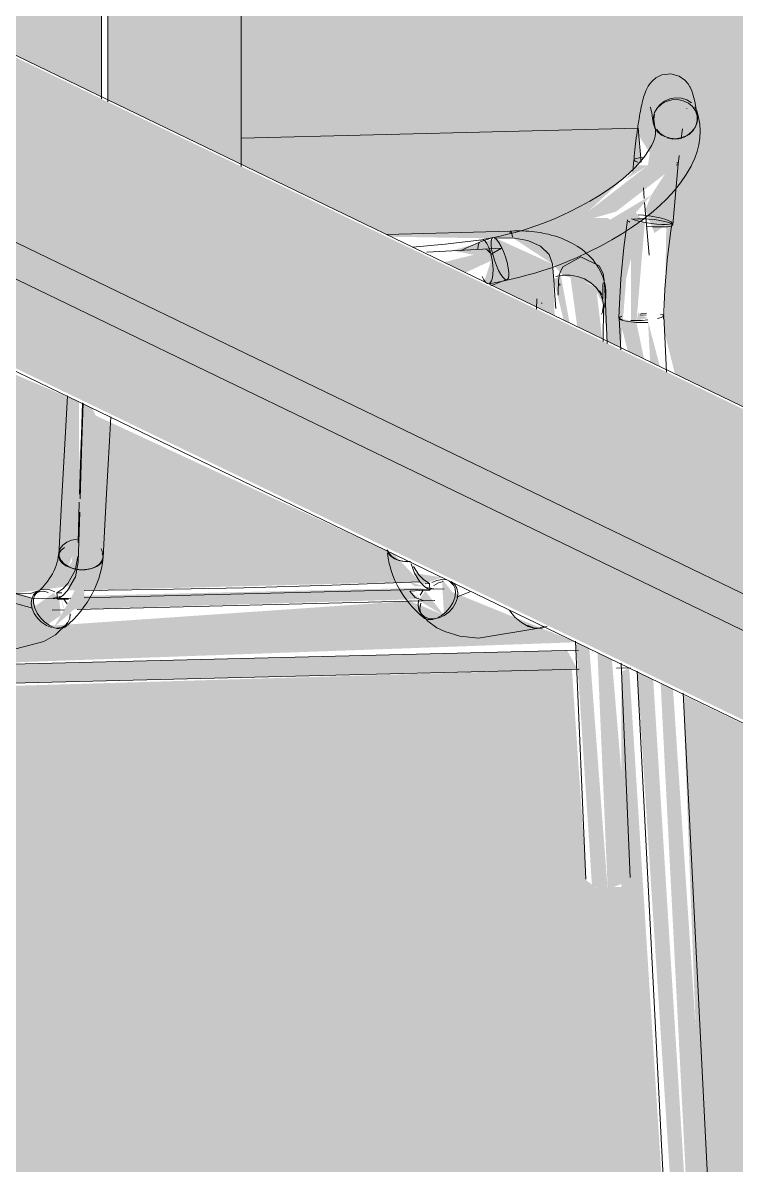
# Model space of a CAD drawing. Header units: inches. Extents: x 27328 to 52026, y -4075 to 4147.
# Drawn here: x 42747.71 to 42763.72, y -2244.13 to -2218.48 of the extents above; entities that cross this region are included whole.
import ezdxf

# ---------------------------------------------------------------- set-up
doc = ezdxf.new("R2010")
doc.units = ezdxf.units.IN
doc.header["$MEASUREMENT"] = 0
for name, color, linetype, lineweight in [('C-BLDG-PADS', 91, 'Continuous', 9), ('I-FURN', 30, 'Continuous', 9), ('S-BEAM', 12, 'Continuous', 9)]:
    doc.layers.add(name, color=color, linetype=linetype, lineweight=lineweight)

# ---------------------------------------------------------------- blocks, each defined once
blk = doc.blocks.new('Falcon 7700 Series Pedestal Base - 36_ Square Top x 30_ - Wheelchair Height-V117-Axon - Looking South West')
at = {"layer": 'I-FURN'}
blk.add_hatch(color=256, dxfattribs=at).paths.add_polyline_path([(-34157.522, -2221.655), (-34157.522, -2212.742), (-34160.518, -2212.816), (-34160.518, -2220.206)], flags=0)
h = blk.add_hatch(color=256, dxfattribs=at)
h.paths.add_polyline_path([(-34169.567, -2233.051), (-34167.589, -2233.002), (-34167.588, -2223.883), (-34170.493, -2222.478), (-34170.107, -2226.892)], flags=0)
h.paths.add_polyline_path([(-34166.343, -2232.971), (-34150.005, -2232.386), (-34152.778, -2231.261), (-34152.67, -2231.39), (-34153.015, -2231.758), (-34153.738, -2231.459), (-34161.676, -2232.006), (-34161.894, -2232.006), (-34162.137, -2231.57), (-34162.215, -2231.393), (-34163.278, -2230.99), (-34164.527, -2230.005), (-34164.908, -2229.699), (-34165.332, -2229.841), (-34165.439, -2230.247), (-34166.217, -2230.35), (-34166.287, -2231.82)], flags=0)
h.paths.add_polyline_path([(-34164.376, -2232.365), (-34163.983, -2231.194), (-34163.5, -2231.173), (-34164.211, -2232.358), (-34164.375, -2232.365)], flags=0)
h.paths.add_polyline_path([(-34164.519, -2231.838), (-34165.189, -2231.498), (-34165.067, -2231.257), (-34164.463, -2231.66)], flags=0)
h.paths.add_polyline_path([(-34161.488, -2231.642), (-34161.57, -2231.393), (-34161.525, -2231.575), (-34161.49, -2231.638)], flags=0)
h.paths.add_polyline_path([(-34164.375, -2231.487), (-34165.106, -2231.037), (-34165.01, -2230.796), (-34164.259, -2231.33)], flags=0)
h.paths.add_polyline_path([(-34153.523, -2231.414), (-34153.619, -2231.213), (-34153.544, -2231.406)], flags=0)
h.paths.add_polyline_path([(-34166.166, -2229.302), (-34166.078, -2229.057), (-34166.162, -2229.208)], flags=0)
h.paths.add_polyline_path([(-34149.002, -2225.775), (-34148.88, -2224.212), (-34148.573, -2222.935), (-34148.452, -2223.003), (-34148.664, -2222.737), (-34149.105, -2223.003), (-34149.295, -2222.858), (-34149.604, -2222.858), (-34149.738, -2222.716), (-34148.545, -2221.608), (-34148.612, -2220.845), (-34157.522, -2221.065), (-34157.522, -2221.655), (-34154.163, -2223.28), (-34151.397, -2223.325), (-34150.532, -2223.894), (-34150.305, -2224.142), (-34149.626, -2224.355), (-34149.41, -2224.782), (-34149.294, -2225.634), (-34149.016, -2225.769)], flags=0)
h.paths.add_polyline_path([(-34148.643, -2225.161), (-34148.398, -2225.107), (-34148.613, -2224.987), (-34148.643, -2225.161)], flags=0)
h.paths.add_polyline_path([(-34166.685, -2225.032), (-34166.382, -2224.664), (-34166.215, -2224.547), (-34166.78, -2224.274), (-34166.693, -2224.972)], flags=0)
h = blk.add_hatch(color=256, dxfattribs=at)
h.paths.add_polyline_path([(-34169.567, -2233.475), (-34167.595, -2233.426), (-34167.794, -2233.007), (-34169.567, -2233.051)], flags=0)
h.paths.add_polyline_path([(-34166.363, -2233.396), (-34149.979, -2232.986), (-34150.202, -2232.573), (-34166.343, -2232.971)], flags=0)
for p, q in [((-34160.658, -2220.185), (-34160.658, -2212.819)), ((-34160.518, -2220.252), (-34160.518, -2212.816)), ((-34157.522, -2212.742), (-34157.522, -2221.701)), ((-34148.612, -2220.845), (-34157.522, -2221.065)), ((-34148.545, -2221.608), (-34148.612, -2220.845)), ((-34148.474, -2222.42), (-34148.495, -2222.185)), ((-34148.363, -2223.693), (-34148.466, -2222.514)), ((-34166.48, -2232.975), (-34149.951, -2232.567)), ((-34149.933, -2232.99), (-34166.498, -2233.399)), ((-34148.784, -2232.962), (-34149.099, -2232.97))]:
    blk.add_line(p, q, dxfattribs=at)
blk = doc.blocks.new('HermanMiller_Collection_Air-Chair_SideChair_Arms - Arms-V120-Axon - Looking South West')
at = {"layer": 'I-FURN'}
for points in [[(-34148.238, -2220.832), (-34147.315, -2220.793), (-34147.484, -2220.278), (-34148.245, -2220.493)], [(-34148.9, -2221.996), (-34148.392, -2221.678), (-34148.609, -2221.678)], [(-34148.65, -2225.203), (-34148.463, -2222.958), (-34148.773, -2223.003), (-34148.773, -2225.192)], [(-34152.971, -2223.548), (-34152.045, -2223.301), (-34152.96, -2223.546)], [(-34152.493, -2224.087), (-34151.886, -2223.807), (-34151.936, -2223.596), (-34152.978, -2223.852), (-34152.626, -2224.023)], [(-34151.914, -2223.674), (-34152.045, -2223.554), (-34151.936, -2223.596)], [(-34150.15, -2225.22), (-34150.347, -2224.15), (-34150.507, -2224.247), (-34150.283, -2225.156)], [(-34149.419, -2225.574), (-34149.554, -2224.42), (-34150.138, -2224.141), (-34149.979, -2225.303), (-34149.465, -2225.551)], [(-34161.417, -2231.222), (-34161.257, -2231.22), (-34161.027, -2231.218), (-34153.509, -2231.027), (-34154.096, -2230.408), (-34160.786, -2227.295), (-34160.871, -2227.131), (-34161.066, -2227.037), (-34161.361, -2231.123)], [(-34161.401, -2230.688), (-34161.179, -2230.093), (-34161.427, -2230.306)], [(-34161.733, -2232.058), (-34161.05, -2231.448), (-34161.027, -2230.761), (-34161.361, -2231.428)], [(-34161.894, -2232.006), (-34161.57, -2231.782), (-34161.606, -2231.428), (-34161.733, -2231.278), (-34162.215, -2231.625)], [(-34149.296, -2237.937), (-34149.707, -2232.53), (-34150.005, -2232.386), (-34149.648, -2237.857), (-34149.425, -2237.927)], [(-34149.295, -2237.937), (-34148.808, -2237.743), (-34148.789, -2237.674), (-34149.202, -2232.775), (-34149.525, -2232.618), (-34149.41, -2235.289)]]:
    blk.add_hatch(color=256, dxfattribs=at).paths.add_polyline_path(points, flags=0)
h = blk.add_hatch(color=256, dxfattribs=at)
h.paths.add_polyline_path([(-34149.937, -2223.343), (-34148.783, -2222.871), (-34148.318, -2222.346), (-34149.742, -2223.196)], flags=0)
h.paths.add_polyline_path([(-34150.111, -2223.003), (-34149.107, -2222.716), (-34147.867, -2221.759), (-34147.624, -2221.081), (-34149.209, -2222.309)], flags=0)
h = blk.add_hatch(color=256, dxfattribs=at)
h.paths.add_polyline_path([(-34162.63, -2231.287), (-34161.361, -2231.123), (-34161.172, -2230.356), (-34161.401, -2230.688), (-34161.267, -2230.108), (-34161.159, -2229.91), (-34161.161, -2226.991), (-34165.594, -2225.081), (-34165.189, -2226.915), (-34164.504, -2230.04), (-34163.846, -2230.651), (-34162.644, -2231.28)], flags=0)
h.paths.add_polyline_path([(-34153.452, -2231.084), (-34153.015, -2230.93), (-34153.633, -2230.834), (-34153.489, -2231.047)], flags=0)
h.paths.add_polyline_path([(-34150.485, -2225.058), (-34150.532, -2223.894), (-34151.801, -2223.315), (-34152.791, -2223.59), (-34151.896, -2223.76), (-34152.023, -2224.143), (-34152.069, -2224.292), (-34150.487, -2225.057)], flags=0)
h = blk.add_hatch(color=256, dxfattribs=at)
h.paths.add_polyline_path([(-34147.384, -2247.481), (-34148.273, -2233.224), (-34148.631, -2233.051), (-34147.701, -2247.423), (-34147.496, -2247.475)], flags=0)
h.paths.add_polyline_path([(-34148.478, -2226.029), (-34148.651, -2225.203), (-34149.036, -2225.107), (-34148.843, -2225.852), (-34148.483, -2226.027)], flags=0)
h = blk.add_hatch(color=256, dxfattribs=at)
h.paths.add_polyline_path([(-34147.384, -2247.481), (-34146.916, -2247.248), (-34146.909, -2247.184), (-34147.829, -2233.439), (-34148.107, -2233.304), (-34148.006, -2235.289)], flags=0)
h.paths.add_polyline_path([(-34148.121, -2226.202), (-34148.39, -2225.186), (-34148.342, -2226.095), (-34148.196, -2226.165)], flags=0)
h = blk.add_hatch(color=256, dxfattribs=at)
h.paths.add_polyline_path([(-34161.27, -2231.644), (-34153.51, -2231.419), (-34153.738, -2231.235), (-34153.36, -2231.163), (-34161.047, -2231.34), (-34161.188, -2231.571)], flags=0)
h.paths.add_polyline_path([(-34153.404, -2231.132), (-34153.738, -2231.036), (-34153.633, -2231.129)], flags=0)
h = blk.add_hatch(color=256, dxfattribs=at)
h.paths.add_polyline_path([(-34152.969, -2231.786), (-34152.67, -2231.39), (-34153.015, -2230.974)], flags=0)
h.paths.add_polyline_path([(-34152.969, -2231.786), (-34153.388, -2231.235), (-34153.54, -2231.445)], flags=0)
for p, q in [((-34148.263, -2220.644), (-34148.247, -2220.524)), ((-34147.517, -2220.391), (-34147.521, -2220.401)), ((-34148.246, -2220.76), (-34148.263, -2220.644)), ((-34147.962, -2221.061), (-34147.836, -2221.086)), ((-34148.706, -2221.55), (-34148.729, -2221.809)), ((-34148.704, -2221.559), (-34148.705, -2221.55)), ((-34147.835, -2223.014), (-34147.71, -2221.641)), ((-34147.74, -2221.609), (-34147.711, -2221.633)), ((-34147.711, -2221.633), (-34147.71, -2221.641)), ((-34148.801, -2222.955), (-34148.829, -2222.931)), ((-34151.472, -2223.153), (-34154.264, -2223.231)), ((-34148.29, -2223.054), (-34148.42, -2223.042)), ((-34151.681, -2223.537), (-34153.354, -2223.628)), ((-34151.914, -2223.674), (-34151.681, -2223.537)), ((-34150.889, -2224.677), (-34150.891, -2224.908)), ((-34150.459, -2224.894), (-34150.48, -2224.597)), ((-34149.429, -2224.576), (-34149.483, -2224.497)), ((-34149.406, -2224.674), (-34149.407, -2224.661)), ((-34149.409, -2224.957), (-34149.39, -2224.82)), ((-34149.399, -2225.63), (-34149.39, -2224.824)), ((-34149.306, -2225.674), (-34149.345, -2224.772)), ((-34149.037, -2225.106), (-34149, -2225.822)), ((-34148.563, -2225.037), (-34148.433, -2225.042)), ((-34148.552, -2225.004), (-34148.422, -2224.999)), ((-34148.394, -2225.148), (-34148.523, -2225.157)), ((-34148.392, -2225.206), (-34148.52, -2225.207)), ((-34147.973, -2226.319), (-34148.038, -2225.055)), ((-34161.182, -2230.143), (-34161.156, -2229.239)), ((-34161.147, -2229.464), (-34161.179, -2230.591)), ((-34161.614, -2230.374), (-34161.619, -2230.415)), ((-34160.642, -2230.393), (-34160.619, -2230.468)), ((-34160.626, -2230.534), (-34160.618, -2230.459)), ((-34153.653, -2230.684), (-34153.538, -2230.871)), ((-34153.298, -2231.07), (-34153.393, -2231.075)), ((-34153.298, -2231.07), (-34153.286, -2231.216)), ((-34152.789, -2231.065), (-34152.845, -2231.016)), ((-34161.989, -2231.413), (-34161.345, -2231.397)), ((-34161.746, -2231.399), (-34161.57, -2231.358)), ((-34161.546, -2231.276), (-34161.661, -2231.277)), ((-34161.648, -2231.422), (-34161.661, -2231.277)), ((-34161.048, -2231.39), (-34152.969, -2231.189)), ((-34153.44, -2231.218), (-34153.506, -2231.328)), ((-34153.36, -2231.154), (-34153.195, -2231.187)), ((-34152.387, -2231.254), (-34152.692, -2231.37)), ((-34162.209, -2231.623), (-34162.611, -2231.507)), ((-34161.648, -2231.422), (-34161.402, -2231.421)), ((-34161.428, -2231.523), (-34161.501, -2231.417)), ((-34161.207, -2231.651), (-34153.179, -2231.452)), ((-34161.767, -2231.665), (-34161.497, -2231.658)), ((-34161.421, -2231.958), (-34161.692, -2232.219)), ((-34150.019, -2232.365), (-34149.788, -2237.708)), ((-34148.789, -2237.665), (-34148.996, -2232.859)), ((-34148.632, -2233.036), (-34147.91, -2247.195)), ((-34146.909, -2247.19), (-34147.605, -2233.532))]:
    blk.add_line(p, q, dxfattribs=at)
for points in [[(-34147.882, -2219.624, 0), (-34148.077, -2219.646, 0), (-34148.216, -2219.714, 0), (-34148.301, -2219.786, 0), (-34148.353, -2219.848, 0), (-34148.388, -2219.901, 0), (-34148.413, -2219.947, 0), (-34148.433, -2219.989, 0), (-34148.449, -2220.029, 0), (-34148.464, -2220.068, 0), (-34148.477, -2220.107, 0), (-34148.489, -2220.147, 0), (-34148.5, -2220.187, 0), (-34148.511, -2220.229, 0), (-34148.522, -2220.273, 0), (-34148.532, -2220.318, 0), (-34148.542, -2220.365, 0), (-34148.552, -2220.413, 0), (-34148.562, -2220.464, 0), (-34148.572, -2220.516, 0), (-34148.582, -2220.569, 0), (-34148.591, -2220.625, 0), (-34148.6, -2220.682, 0), (-34148.609, -2220.741, 0), (-34148.618, -2220.802, 0), (-34148.627, -2220.864, 0), (-34148.636, -2220.927, 0), (-34148.644, -2220.992, 0), (-34148.653, -2221.058, 0), (-34148.661, -2221.125, 0), (-34148.669, -2221.193, 0), (-34148.677, -2221.262, 0), (-34148.684, -2221.332, 0), (-34148.691, -2221.403, 0), (-34148.698, -2221.475, 0), (-34148.705, -2221.547, 0), (-34148.705, -2221.55, 0)], [(-34147.882, -2219.624, 0), (-34147.694, -2219.675, 0), (-34147.566, -2219.763, 0), (-34147.492, -2219.846, 0), (-34147.45, -2219.915, 0), (-34147.447, -2219.921, 0)], [(-34147.447, -2219.921, 0), (-34147.41, -2220.002, 0), (-34147.382, -2220.08, 0), (-34147.359, -2220.159, 0), (-34147.34, -2220.241, 0), (-34147.322, -2220.326, 0), (-34147.307, -2220.417, 0), (-34147.293, -2220.512, 0), (-34147.284, -2220.583, 0)], [(-34148.34, -2220.371, 0), (-34148.336, -2220.381, 0), (-34148.329, -2220.405, 0), (-34148.319, -2220.444, 0), (-34148.308, -2220.494, 0), (-34148.297, -2220.555, 0), (-34148.287, -2220.625, 0), (-34148.276, -2220.703, 0)], [(-34147.724, -2220.201, 0), (-34147.854, -2220.206, 0), (-34147.98, -2220.241, 0), (-34148.091, -2220.304, 0), (-34148.182, -2220.39, 0), (-34148.245, -2220.493, 0), (-34148.276, -2220.606, 0)], [(-34148.199, -2220.411, 0), (-34148.12, -2220.311, 0), (-34148.018, -2220.233, 0), (-34147.899, -2220.181, 0), (-34147.77, -2220.158, 0)], [(-34147.77, -2220.158, 0), (-34147.642, -2220.167, 0), (-34147.521, -2220.207, 0), (-34147.418, -2220.275, 0)], [(-34147.284, -2220.68, 0), (-34147.286, -2220.564, 0), (-34147.322, -2220.454, 0), (-34147.39, -2220.356, 0), (-34147.484, -2220.278, 0), (-34147.598, -2220.225, 0), (-34147.724, -2220.201, 0)], [(-34147.338, -2220.366, 0), (-34147.288, -2220.474, 0), (-34147.27, -2220.592, 0)], [(-34148.276, -2220.606, 0), (-34148.274, -2220.722, 0), (-34148.238, -2220.832, 0), (-34148.17, -2220.93, 0), (-34148.076, -2221.008, 0)], [(-34147.27, -2220.592, 0), (-34147.286, -2220.712, 0), (-34147.335, -2220.825, 0), (-34147.413, -2220.925, 0), (-34147.515, -2221.003, 0), (-34147.635, -2221.055, 0), (-34147.763, -2221.078, 0)], [(-34147.222, -2220.908, 0), (-34147.231, -2220.752, 0), (-34147.256, -2220.599, 0), (-34147.287, -2220.476, 0)], [(-34148.222, -2220.916, 0), (-34148.225, -2220.862, 0), (-34148.234, -2220.806, 0), (-34148.246, -2220.76, 0)], [(-34147.763, -2221.078, 0), (-34147.892, -2221.069, 0), (-34148.012, -2221.029, 0), (-34148.115, -2220.961, 0), (-34148.195, -2220.87, 0)], [(-34147.836, -2221.086, 0), (-34147.706, -2221.08, 0), (-34147.58, -2221.045, 0), (-34147.469, -2220.982, 0), (-34147.378, -2220.896, 0), (-34147.315, -2220.793, 0), (-34147.284, -2220.68, 0)], [(-34147.615, -2220.855, 0), (-34147.623, -2220.908, 0), (-34147.631, -2220.963, 0), (-34147.639, -2221.02, 0), (-34147.647, -2221.078, 0)], [(-34148.222, -2220.916, 0), (-34148.225, -2220.97, 0), (-34148.233, -2221.025, 0), (-34148.247, -2221.083, 0), (-34148.268, -2221.144, 0), (-34148.297, -2221.208, 0), (-34148.306, -2221.225, 0)], [(-34147.222, -2220.908, 0), (-34147.229, -2221.063, 0), (-34147.251, -2221.217, 0), (-34147.289, -2221.369, 0), (-34147.34, -2221.516, 0), (-34147.405, -2221.659, 0), (-34147.424, -2221.696, 0)], [(-34148.306, -2221.225, 0), (-34148.377, -2221.346, 0), (-34148.463, -2221.47, 0), (-34148.564, -2221.595, 0), (-34148.68, -2221.722, 0), (-34148.812, -2221.85, 0), (-34148.959, -2221.978, 0), (-34149.122, -2222.106, 0), (-34149.3, -2222.233, 0), (-34149.493, -2222.359, 0), (-34149.7, -2222.482, 0), (-34149.921, -2222.604, 0), (-34150.156, -2222.723, 0), (-34150.404, -2222.838, 0), (-34150.492, -2222.878, 0)], [(-34148.705, -2221.55, 0), (-34148.698, -2221.537, 0), (-34148.659, -2221.52, 0), (-34148.589, -2221.508, 0), (-34148.493, -2221.501, 0)], [(-34148.616, -2221.607, 0), (-34148.676, -2221.583, 0), (-34148.704, -2221.559, 0)], [(-34147.71, -2221.641, 0), (-34147.717, -2221.654, 0), (-34147.756, -2221.671, 0)], [(-34147.692, -2221.457, 0), (-34147.698, -2221.524, 0), (-34147.705, -2221.591, 0), (-34147.71, -2221.641, 0)], [(-34147.424, -2221.696, 0), (-34147.535, -2221.885, 0), (-34147.662, -2222.069, 0), (-34147.805, -2222.247, 0), (-34147.963, -2222.419, 0), (-34148.136, -2222.587, 0), (-34148.322, -2222.749, 0), (-34148.523, -2222.907, 0), (-34148.737, -2223.059, 0), (-34148.963, -2223.207, 0), (-34149.203, -2223.35, 0), (-34149.455, -2223.489, 0), (-34149.719, -2223.622, 0), (-34149.995, -2223.751, 0), (-34150.092, -2223.794, 0)], [(-34150.492, -2222.878, 0), (-34150.624, -2222.933, 0), (-34150.762, -2222.986, 0), (-34150.907, -2223.038, 0), (-34151.057, -2223.088, 0), (-34151.213, -2223.136, 0), (-34151.375, -2223.181, 0), (-34151.541, -2223.224, 0), (-34151.712, -2223.264, 0), (-34151.888, -2223.302, 0), (-34152.068, -2223.338, 0), (-34152.118, -2223.347, 0)], [(-34148.849, -2222.898, 0), (-34148.933, -2223.521, 0), (-34148.999, -2224.225, 0), (-34149.037, -2224.931, 0), (-34149.042, -2225.111, 0)], [(-34148.762, -2222.878, 0), (-34148.679, -2222.907, 0), (-34148.573, -2222.935, 0), (-34148.452, -2222.961, 0), (-34148.323, -2222.982, 0)], [(-34148.715, -2222.882, 0), (-34148.619, -2222.876, 0), (-34148.503, -2222.876, 0), (-34148.376, -2222.883, 0)], [(-34148.366, -2222.812, 0), (-34148.493, -2222.796, 0), (-34148.61, -2222.788, 0)], [(-34148.376, -2222.883, 0), (-34148.247, -2222.895, 0), (-34148.123, -2222.913, 0), (-34148.013, -2222.934, 0), (-34147.925, -2222.958, 0), (-34147.865, -2222.982, 0), (-34147.837, -2223.005, 0)], [(-34147.851, -2222.968, 0), (-34147.873, -2222.944, 0), (-34147.928, -2222.916, 0), (-34148.011, -2222.887, 0), (-34148.116, -2222.859, 0), (-34148.238, -2222.833, 0), (-34148.366, -2222.812, 0)], [(-34151.472, -2223.153, 0), (-34151.476, -2223.156, 0), (-34151.488, -2223.188, 0), (-34151.489, -2223.194, 0)], [(-34149.337, -2224.569, 0), (-34149.34, -2224.489, 0), (-34149.348, -2224.409, 0), (-34149.362, -2224.331, 0), (-34149.381, -2224.255, 0), (-34149.405, -2224.181, 0), (-34149.433, -2224.11, 0), (-34149.465, -2224.042, 0), (-34149.501, -2223.977, 0), (-34149.54, -2223.915, 0), (-34149.581, -2223.856, 0), (-34149.625, -2223.801, 0), (-34149.671, -2223.749, 0), (-34149.719, -2223.7, 0), (-34149.768, -2223.654, 0), (-34149.819, -2223.611, 0), (-34149.871, -2223.57, 0), (-34149.924, -2223.531, 0), (-34149.978, -2223.495, 0), (-34150.033, -2223.461, 0), (-34150.088, -2223.43, 0), (-34150.145, -2223.4, 0), (-34150.203, -2223.372, 0), (-34150.261, -2223.346, 0), (-34150.32, -2223.322, 0), (-34150.379, -2223.299, 0), (-34150.44, -2223.278, 0), (-34150.5, -2223.259, 0), (-34150.562, -2223.242, 0), (-34150.623, -2223.225, 0), (-34150.686, -2223.211, 0), (-34150.748, -2223.198, 0), (-34150.811, -2223.187, 0), (-34150.875, -2223.177, 0), (-34150.939, -2223.168, 0), (-34151.002, -2223.161, 0), (-34151.067, -2223.155, 0), (-34151.131, -2223.151, 0), (-34151.195, -2223.149, 0), (-34151.26, -2223.147, 0), (-34151.324, -2223.148, 0), (-34151.389, -2223.149, 0), (-34151.453, -2223.152, 0), (-34151.472, -2223.153, 0)], [(-34151.43, -2223.281, 0), (-34151.447, -2223.204, 0), (-34151.462, -2223.161, 0), (-34151.472, -2223.153, 0)], [(-34148.323, -2222.982, 0), (-34148.196, -2222.997, 0), (-34148.079, -2223.006, 0), (-34147.98, -2223.007, 0), (-34147.906, -2223.001, 0), (-34147.862, -2222.988, 0), (-34147.851, -2222.968, 0)], [(-34147.837, -2223.005, 0), (-34147.843, -2223.026, 0), (-34147.882, -2223.043, 0), (-34147.952, -2223.055, 0), (-34148.047, -2223.061, 0), (-34148.163, -2223.061, 0), (-34148.29, -2223.054, 0)], [(-34148.042, -2225.134, 0), (-34148.013, -2224.468, 0), (-34147.958, -2223.804, 0), (-34147.876, -2223.142, 0), (-34147.851, -2222.974, 0)], [(-34152.115, -2223.347, 0), (-34152.943, -2223.443, 0), (-34153.674, -2223.516, 0)], [(-34152.597, -2223.599, 0), (-34152.463, -2223.532, 0), (-34152.326, -2223.469, 0), (-34152.186, -2223.409, 0), (-34152.043, -2223.354, 0), (-34151.898, -2223.303, 0), (-34151.872, -2223.294, 0)], [(-34152.18, -2223.411, 0), (-34152.2, -2223.476, 0), (-34152.212, -2223.56, 0)], [(-34152.045, -2223.381, 0), (-34152.083, -2223.352, 0), (-34152.12, -2223.347, 0), (-34152.152, -2223.367, 0)], [(-34151.868, -2224.025, 0), (-34151.873, -2223.918, 0), (-34151.886, -2223.807, 0), (-34151.908, -2223.698, 0), (-34151.936, -2223.596, 0), (-34151.969, -2223.507, 0), (-34152.006, -2223.434, 0), (-34152.045, -2223.381, 0)], [(-34151.737, -2223.408, 0), (-34151.788, -2223.34, 0), (-34151.833, -2223.301, 0), (-34151.87, -2223.294, 0), (-34151.897, -2223.319, 0), (-34151.912, -2223.375, 0), (-34151.912, -2223.458, 0)], [(-34150.532, -2223.894, 0), (-34150.61, -2223.679, 0), (-34150.802, -2223.495, 0), (-34151.087, -2223.364, 0), (-34151.433, -2223.302, 0), (-34151.801, -2223.315, 0)], [(-34151.517, -2224.08, 0), (-34151.53, -2223.976, 0), (-34151.555, -2223.858, 0), (-34151.591, -2223.734, 0), (-34151.636, -2223.612, 0), (-34151.685, -2223.501, 0), (-34151.737, -2223.408, 0)], [(-34151.912, -2223.458, 0), (-34151.9, -2223.562, 0), (-34151.875, -2223.68, 0), (-34151.839, -2223.804, 0), (-34151.794, -2223.926, 0), (-34151.744, -2224.037, 0), (-34151.692, -2224.13, 0)], [(-34150.092, -2223.794, 0), (-34150.25, -2223.86, 0), (-34150.413, -2223.923, 0), (-34150.581, -2223.984, 0), (-34150.754, -2224.041, 0), (-34150.932, -2224.095, 0), (-34151.114, -2224.146, 0), (-34151.301, -2224.195, 0), (-34151.492, -2224.24, 0), (-34151.686, -2224.282, 0), (-34151.884, -2224.321, 0), (-34151.964, -2224.335, 0)], [(-34150.48, -2224.597, 0), (-34150.507, -2224.247, 0), (-34150.534, -2223.894, 0)], [(-34149.9, -2223.734, 0), (-34150.302, -2223.952, 0), (-34150.366, -2224.08, 0), (-34150.382, -2224.139, 0), (-34150.388, -2224.174, 0), (-34150.392, -2224.201, 0), (-34150.394, -2224.225, 0), (-34150.396, -2224.247, 0), (-34150.398, -2224.269, 0), (-34150.399, -2224.291, 0), (-34150.4, -2224.315, 0), (-34150.401, -2224.339, 0), (-34150.402, -2224.366, 0), (-34150.403, -2224.393, 0), (-34150.404, -2224.422, 0), (-34150.404, -2224.452, 0), (-34150.405, -2224.484, 0), (-34150.405, -2224.518, 0), (-34150.406, -2224.553, 0), (-34150.406, -2224.589, 0)], [(-34149.9, -2223.734, 0), (-34149.488, -2223.934, 0), (-34149.419, -2224.058, 0), (-34149.4, -2224.116, 0), (-34149.392, -2224.151, 0), (-34149.387, -2224.178, 0), (-34149.384, -2224.201, 0), (-34149.381, -2224.223, 0), (-34149.378, -2224.245, 0), (-34149.376, -2224.268, 0), (-34149.374, -2224.291, 0), (-34149.371, -2224.316, 0), (-34149.369, -2224.342, 0), (-34149.367, -2224.369, 0), (-34149.365, -2224.398, 0), (-34149.363, -2224.428, 0), (-34149.361, -2224.46, 0), (-34149.359, -2224.494, 0), (-34149.357, -2224.528, 0), (-34149.355, -2224.565, 0), (-34149.353, -2224.602, 0), (-34149.351, -2224.642, 0), (-34149.349, -2224.682, 0), (-34149.347, -2224.724, 0), (-34149.345, -2224.766, 0), (-34149.345, -2224.772, 0)], [(-34152.113, -2224.176, 0), (-34152.076, -2224.249, 0), (-34152.038, -2224.301, 0)], [(-34152.038, -2224.301, 0), (-34151.999, -2224.33, 0), (-34151.963, -2224.335, 0), (-34151.93, -2224.315, 0), (-34151.903, -2224.272, 0), (-34151.883, -2224.206, 0), (-34151.871, -2224.123, 0), (-34151.868, -2224.025, 0)], [(-34151.692, -2224.13, 0), (-34151.642, -2224.198, 0), (-34151.597, -2224.237, 0), (-34151.559, -2224.244, 0), (-34151.532, -2224.219, 0), (-34151.518, -2224.163, 0), (-34151.517, -2224.08, 0)], [(-34150.138, -2224.141, 0), (-34150.305, -2224.142, 0), (-34150.463, -2224.172, 0)], [(-34149.39, -2224.82, 0), (-34149.409, -2224.68, 0), (-34149.464, -2224.544, 0), (-34149.554, -2224.42, 0), (-34149.673, -2224.313, 0), (-34149.815, -2224.228, 0), (-34149.973, -2224.17, 0), (-34150.138, -2224.141, 0)], [(-34151.922, -2224.383, 0), (-34151.81, -2224.336, 0), (-34151.696, -2224.292, 0), (-34151.579, -2224.25, 0), (-34151.558, -2224.243, 0)], [(-34150.374, -2224.341, 0), (-34150.373, -2224.343, 0), (-34150.373, -2224.351, 0), (-34150.371, -2224.361, 0), (-34150.37, -2224.375, 0)], [(-34149.399, -2224.318, 0), (-34149.399, -2224.321, 0), (-34149.399, -2224.328, 0), (-34149.4, -2224.339, 0), (-34149.401, -2224.353, 0), (-34149.402, -2224.37, 0), (-34149.402, -2224.389, 0), (-34149.403, -2224.41, 0), (-34149.404, -2224.434, 0), (-34149.404, -2224.46, 0), (-34149.405, -2224.488, 0), (-34149.405, -2224.517, 0), (-34149.406, -2224.549, 0), (-34149.406, -2224.582, 0), (-34149.406, -2224.616, 0), (-34149.406, -2224.653, 0), (-34149.406, -2224.674, 0)], [(-34149.337, -2224.569, 0), (-34149.34, -2224.649, 0), (-34149.349, -2224.729, 0), (-34149.363, -2224.807, 0), (-34149.382, -2224.883, 0), (-34149.407, -2224.957, 0), (-34149.431, -2225.02, 0)], [(-34150.77, -2224.77, 0), (-34150.773, -2224.768, 0), (-34150.778, -2224.764, 0)], [(-34149.041, -2225.115, 0), (-34149.03, -2225.093, 0), (-34148.985, -2225.074, 0)], [(-34148.52, -2225.207, 0), (-34148.65, -2225.203, 0), (-34148.773, -2225.192, 0), (-34148.88, -2225.177, 0), (-34148.963, -2225.159, 0), (-34149.018, -2225.137, 0), (-34149.041, -2225.115, 0)], [(-34149.037, -2225.106, 0), (-34149.023, -2225.087, 0), (-34148.977, -2225.065, 0)], [(-34148.962, -2225.142, 0), (-34149.016, -2225.126, 0), (-34149.036, -2225.107, 0)], [(-34148.523, -2225.157, 0), (-34148.652, -2225.162, 0), (-34148.774, -2225.161, 0)], [(-34148.038, -2225.053, 0), (-34148.051, -2225.074, 0), (-34148.098, -2225.095, 0), (-34148.174, -2225.116, 0)], [(-34148.112, -2225.018, 0), (-34148.059, -2225.034, 0), (-34148.038, -2225.053, 0)], [(-34161.418, -2226.853, 0), (-34161.476, -2227.805, 0), (-34161.551, -2229.125, 0)], [(-34161.15, -2229.058, 0), (-34161.108, -2227.728, 0), (-34161.082, -2227.007, 0)], [(-34161.066, -2227.015, 0), (-34161.096, -2227.862, 0), (-34161.138, -2229.162, 0)], [(-34160.445, -2227.324, 0), (-34160.478, -2227.864, 0), (-34160.552, -2229.18, 0)], [(-34161.551, -2229.125, 0), (-34161.581, -2229.696, 0), (-34161.61, -2230.285, 0), (-34161.617, -2230.443, 0)], [(-34160.552, -2229.18, 0), (-34160.582, -2229.747, 0), (-34160.611, -2230.332, 0), (-34160.619, -2230.489, 0)], [(-34161.205, -2230.073, 0), (-34161.329, -2230.095, 0), (-34161.439, -2230.139, 0), (-34161.526, -2230.202, 0), (-34161.586, -2230.279, 0), (-34161.614, -2230.366, 0)], [(-34161.617, -2230.463, 0), (-34161.606, -2230.388, 0), (-34161.561, -2230.318, 0), (-34161.487, -2230.258, 0)], [(-34161.614, -2230.366, 0), (-34161.607, -2230.456, 0), (-34161.568, -2230.544, 0), (-34161.497, -2230.623, 0), (-34161.401, -2230.688, 0), (-34161.285, -2230.734, 0), (-34161.158, -2230.759, 0)], [(-34160.619, -2230.467, 0), (-34160.625, -2230.377, 0), (-34160.665, -2230.29, 0)], [(-34153.722, -2230.576, 0), (-34153.852, -2230.573, 0), (-34153.975, -2230.55, 0), (-34154.082, -2230.509, 0), (-34154.166, -2230.453, 0), (-34154.222, -2230.386, 0), (-34154.245, -2230.311, 0)], [(-34154.24, -2230.31, 0), (-34154.201, -2230.395, 0), (-34154.131, -2230.47, 0), (-34154.035, -2230.528, 0), (-34153.919, -2230.566, 0), (-34153.792, -2230.582, 0)], [(-34161.619, -2230.415, 0), (-34161.628, -2230.477, 0), (-34161.641, -2230.54, 0), (-34161.657, -2230.602, 0), (-34161.677, -2230.664, 0), (-34161.701, -2230.725, 0), (-34161.728, -2230.786, 0), (-34161.758, -2230.846, 0), (-34161.793, -2230.906, 0), (-34161.831, -2230.965, 0), (-34161.873, -2231.024, 0), (-34161.919, -2231.081, 0), (-34161.969, -2231.138, 0), (-34162.023, -2231.194, 0), (-34162.08, -2231.248, 0), (-34162.12, -2231.283, 0)], [(-34161.096, -2230.757, 0), (-34161.226, -2230.747, 0), (-34161.348, -2230.717, 0), (-34161.455, -2230.67, 0), (-34161.539, -2230.61, 0), (-34161.594, -2230.539, 0), (-34161.617, -2230.463, 0)], [(-34161.469, -2232.042, 0), (-34161.376, -2231.959, 0), (-34161.288, -2231.873, 0), (-34161.204, -2231.783, 0), (-34161.125, -2231.69, 0), (-34161.051, -2231.593, 0), (-34160.982, -2231.494, 0), (-34160.918, -2231.392, 0), (-34160.86, -2231.287, 0), (-34160.808, -2231.179, 0), (-34160.761, -2231.069, 0), (-34160.721, -2230.957, 0), (-34160.686, -2230.843, 0), (-34160.658, -2230.728, 0), (-34160.636, -2230.611, 0), (-34160.626, -2230.534, 0)], [(-34161.179, -2230.591, 0), (-34161.244, -2230.918, 0), (-34161.417, -2231.222, 0)], [(-34161.41, -2231.065, 0), (-34161.251, -2230.771, 0), (-34161.191, -2230.457, 0)], [(-34161.158, -2230.759, 0), (-34161.027, -2230.761, 0), (-34160.903, -2230.739, 0), (-34160.794, -2230.695, 0), (-34160.706, -2230.632, 0), (-34160.647, -2230.554, 0), (-34160.619, -2230.467, 0)], [(-34160.619, -2230.468, 0), (-34160.63, -2230.544, 0), (-34160.675, -2230.614, 0), (-34160.749, -2230.674, 0), (-34160.849, -2230.72, 0), (-34160.968, -2230.748, 0), (-34161.096, -2230.757, 0)], [(-34154.237, -2230.382, 0), (-34154.22, -2230.499, 0), (-34154.197, -2230.615, 0), (-34154.186, -2230.663, 0)], [(-34153.509, -2231.027, 0), (-34153.633, -2230.834, 0), (-34153.71, -2230.625, 0)], [(-34154.186, -2230.663, 0), (-34154.153, -2230.776, 0), (-34154.115, -2230.887, 0), (-34154.07, -2230.997, 0), (-34154.019, -2231.103, 0), (-34153.963, -2231.207, 0), (-34153.9, -2231.308, 0), (-34153.832, -2231.406, 0), (-34153.759, -2231.501, 0), (-34153.681, -2231.591, 0), (-34153.598, -2231.679, 0), (-34153.511, -2231.762, 0), (-34153.432, -2231.832, 0)], [(-34153.538, -2230.871, 0), (-34153.426, -2230.986, 0), (-34153.298, -2231.07, 0)], [(-34162.103, -2231.239, 0), (-34162.254, -2231.29, 0), (-34162.503, -2231.299, 0), (-34162.856, -2231.249, 0), (-34163.746, -2230.978, 0), (-34163.797, -2230.958, 0)], [(-34161.661, -2231.277, 0), (-34161.527, -2231.185, 0), (-34161.41, -2231.065, 0)], [(-34161.043, -2231.22, 0), (-34159.438, -2231.201, 0), (-34157.46, -2231.162, 0), (-34155.483, -2231.104, 0), (-34153.509, -2231.027, 0)], [(-34153.286, -2231.216, 0), (-34153.404, -2231.132, 0), (-34153.509, -2231.027, 0)], [(-34152.905, -2230.983, 0), (-34153.015, -2230.974, 0), (-34153.132, -2230.996, 0), (-34153.246, -2231.047, 0)], [(-34153.197, -2231.109, 0), (-34153.093, -2231.051, 0), (-34152.99, -2231.021, 0)], [(-34152.815, -2231.047, 0), (-34152.756, -2231.102, 0), (-34152.72, -2231.18, 0)], [(-34152.775, -2231.615, 0), (-34152.709, -2231.505, 0), (-34152.67, -2231.39, 0), (-34152.661, -2231.277, 0), (-34152.683, -2231.173, 0), (-34152.733, -2231.085, 0), (-34152.806, -2231.023, 0)], [(-34162.63, -2231.287, 0), (-34162.19, -2231.4, 0), (-34161.989, -2231.413, 0)], [(-34162.119, -2231.25, 0), (-34162.185, -2231.318, 0), (-34162.224, -2231.408, 0), (-34162.235, -2231.513, 0), (-34162.215, -2231.625, 0), (-34162.167, -2231.739, 0), (-34162.094, -2231.844, 0)], [(-34162.184, -2231.414, 0), (-34162.16, -2231.334, 0), (-34162.111, -2231.276, 0), (-34162.04, -2231.245, 0), (-34161.953, -2231.242, 0), (-34161.855, -2231.267, 0)], [(-34161.702, -2231.255, 0), (-34161.815, -2231.21, 0), (-34161.928, -2231.194, 0), (-34162.032, -2231.208, 0), (-34162.119, -2231.25, 0)], [(-34161.417, -2231.222, 0), (-34161.525, -2231.333, 0), (-34161.648, -2231.422, 0)], [(-34153.738, -2231.235, 0), (-34153.512, -2231.226, 0), (-34153.286, -2231.216, 0)], [(-34153.435, -2231.446, 0), (-34153.619, -2231.379, 0), (-34153.738, -2231.235, 0)], [(-34152.72, -2231.18, 0), (-34152.711, -2231.277, 0), (-34152.729, -2231.386, 0), (-34152.773, -2231.499, 0), (-34152.84, -2231.608, 0), (-34152.926, -2231.707, 0), (-34153.024, -2231.788, 0)], [(-34161.835, -2232.005, 0), (-34161.935, -2231.929, 0), (-34162.025, -2231.835, 0), (-34162.099, -2231.729, 0), (-34162.152, -2231.618, 0), (-34162.181, -2231.511, 0), (-34162.184, -2231.414, 0)], [(-34153.544, -2231.443, 0), (-34153.553, -2231.556, 0), (-34153.532, -2231.66, 0), (-34153.481, -2231.748, 0), (-34153.406, -2231.812, 0)], [(-34153.501, -2231.716, 0), (-34153.51, -2231.619, 0), (-34153.492, -2231.511, 0)], [(-34153.406, -2231.812, 0), (-34153.309, -2231.85, 0), (-34153.199, -2231.858, 0), (-34153.083, -2231.837, 0), (-34152.969, -2231.786, 0), (-34152.863, -2231.71, 0), (-34152.775, -2231.615, 0)], [(-34162.094, -2231.844, 0), (-34162.001, -2231.936, 0), (-34161.894, -2232.006, 0), (-34161.78, -2232.051, 0)], [(-34161.476, -2232.011, 0), (-34161.41, -2231.943, 0), (-34161.371, -2231.854, 0), (-34161.361, -2231.749, 0)], [(-34153.024, -2231.788, 0), (-34153.128, -2231.845, 0), (-34153.231, -2231.876, 0), (-34153.326, -2231.878, 0), (-34153.406, -2231.85, 0), (-34153.466, -2231.795, 0), (-34153.501, -2231.716, 0)], [(-34153.492, -2231.734, 0), (-34153.329, -2231.913, 0), (-34153.13, -2232.059, 0)], [(-34151.502, -2231.67, 0), (-34151.377, -2231.821, 0), (-34151.233, -2231.944, 0), (-34151.077, -2232.03, 0)], [(-34161.429, -2231.991, 0), (-34161.477, -2232.049, 0), (-34161.548, -2232.08, 0), (-34161.635, -2232.083, 0), (-34161.733, -2232.058, 0), (-34161.835, -2232.005, 0)], [(-34161.667, -2232.067, 0), (-34161.564, -2232.054, 0), (-34161.476, -2232.011, 0)], [(-34150.795, -2232.06, 0), (-34152.192, -2232.291, 0), (-34152.614, -2232.25, 0), (-34152.954, -2232.148, 0), (-34153.13, -2232.059, 0)], [(-34150.721, -2232.026, 0), (-34150.832, -2232.068, 0), (-34150.957, -2232.062, 0), (-34151.088, -2232.008, 0)], [(-34151.077, -2232.03, 0), (-34150.922, -2232.075, 0), (-34150.777, -2232.073, 0), (-34150.652, -2232.027, 0)], [(-34161.692, -2232.219, 0), (-34161.95, -2232.368, 0), (-34162.578, -2232.535, 0), (-34163.424, -2232.531, 0), (-34164.228, -2232.394, 0)]]:
    blk.add_polyline3d(points, dxfattribs=at)
blk = doc.blocks.new('Girt_Z - 10_D-V135-Axon - Looking South West')
at = {"layer": 'S-BEAM'}
for points in [[(-34127.443, -2241.221), (-34127.443, -2240.4), (-34231.534, -2190.06), (-34231.921, -2190.694), (-34134.443, -2237.835)], [(-34127.443, -2240.4), (-34127.443, -2236.248), (-34221.431, -2190.794), (-34223.487, -2191.992), (-34227.368, -2190.115), (-34229.206, -2191.186), (-34134.443, -2237.014)], [(-34127.443, -2243.227), (-34127.443, -2241.221), (-34231.921, -2190.694), (-34231.921, -2192.701), (-34134.443, -2239.842)]]:
    blk.add_hatch(color=256, dxfattribs=at).paths.add_polyline_path(points, flags=0)
for p, q in [((-34231.534, -2190.06), (-34127.443, -2240.4)), ((-34231.921, -2190.694), (-34127.443, -2241.221)), ((-34127.443, -2236.198), (-34221.572, -2190.677)), ((-34231.876, -2192.796), (-34127.443, -2243.301))]:
    blk.add_line(p, q, dxfattribs=at)

msp = doc.modelspace()

# ---------------------------------------------------------------- hatches: boundary and pattern name
at = {"layer": 'C-BLDG-PADS'}
h = msp.add_hatch(color=256, dxfattribs=at)
h.paths.add_polyline_path([(42782.689, -2367.744), (42782.689, -2325.085), (42710.53, -2290.189), (42710.53, -2316.976), (42703.795, -2320.899), (42702.686, -2320.363), (42702.686, -2317.222), (42692.328, -2312.212), (42689.381, -2313.929), (42688.273, -2313.392), (42688.273, -2279.425), (42683.94, -2277.329), (42683.707, -2282.531), (42683.085, -2282.551), (42682.877, -2282.332), (42682.877, -2276.815), (42682.092, -2276.59), (42682.092, -2278.471), (42678.615, -2276.915), (42678.615, -2309.709), (42676, -2311.232), (42676.16, -2312.993), (42781.485, -2364.088), (42781.485, -2365.822), (42780.338, -2366.607), (42781.485, -2367.162)], flags=0)
h.paths.add_polyline_path([(42782.689, -2317.989), (42782.689, -2282.192), (42728.664, -2256.273), (42728.026, -2256.121), (42727.76, -2255.627), (42723.448, -2253.542), (42729.895, -2266.726), (42729.319, -2266.827), (42728.915, -2266.617), (42721.984, -2252.834), (42720.385, -2252.282), (42713.906, -2252.226), (42713.811, -2251.165), (42713.906, -2250.949), (42713.293, -2250.864), (42712.127, -2250.408), (42711.53, -2250.532), (42711.435, -2250.543), (42710.917, -2257.214), (42710.53, -2257.311), (42710.53, -2283.093), (42781.527, -2317.428)], flags=0)
h.paths.add_polyline_path([(42674.568, -2315.456), (42674.754, -2314.417), (42674.07, -2314.123), (42674.07, -2315.215)], flags=0)
h.paths.add_polyline_path([(42720.373, -2218.934), (42720.345, -2218.608), (42719.704, -2218.822), (42720.366, -2218.933)], flags=0)
h.paths.add_polyline_path([(42718.822, -2218.041), (42718.832, -2218.218), (42718.918, -2218.104)], flags=0)
h.paths.add_polyline_path([(42719.327, -2238.508), (42719.794, -2239.26), (42719.429, -2238.67)], flags=0)
h.paths.add_polyline_path([(42730.002, -2238.824), (42730.133, -2239.259), (42729.929, -2239.259)], flags=0)
h.paths.add_polyline_path([(42782.689, -2275.096), (42782.689, -2243.297), (42762.528, -2233.572), (42763.054, -2247.413), (42762.431, -2247.423), (42762.223, -2247.201), (42761.319, -2232.963), (42761.144, -2233.051), (42761.146, -2237.879), (42760.587, -2237.9), (42760.358, -2237.737), (42760.033, -2232.995), (42743.765, -2233.475), (42743.361, -2245.576), (42743.169, -2247.898), (42742.546, -2247.918), (42742.338, -2247.699), (42742.338, -2233.431), (42740.565, -2233.475), (42739.544, -2222.432), (42731.451, -2218.518), (42731.703, -2219.365), (42731.825, -2219.479), (42732.385, -2232.966), (42731.771, -2233.009), (42731.551, -2232.851), (42730.833, -2223.513), (42730.702, -2223.196), (42730.225, -2217.925), (42729.544, -2217.75), (42729.511, -2218.889), (42721.721, -2219.267), (42714.287, -2234.028), (42713.681, -2233.959), (42713.57, -2233.723), (42720.472, -2219.113), (42720.345, -2218.933), (42718.307, -2218.629), (42717.78, -2218.472), (42717.488, -2218.472), (42717.526, -2217.617), (42717.686, -2217.571), (42718.161, -2217.346), (42718.399, -2217.903), (42719.427, -2218.039), (42720.344, -2217.875), (42720.366, -2217.635), (42719.563, -2217.451), (42717.686, -2216.883), (42717.053, -2216.746), (42713.377, -2223.474), (42712.766, -2223.405), (42712.649, -2223.157), (42716.255, -2215.649), (42715.888, -2214.491), (42715.71, -2214.496), (42715.106, -2211.442), (42714.549, -2210.344), (42712.034, -2209.128), (42710.53, -2217.091), (42710.53, -2240.199), (42715.504, -2242.605), (42720.954, -2242.581), (42719.115, -2238.591), (42719.212, -2238.317), (42719.115, -2237.835), (42719.115, -2237.416), (42719.378, -2237.477), (42720.81, -2240.147), (42722.562, -2243.114), (42723.957, -2243.29), (42726.867, -2241.938), (42727.647, -2238.528), (42728.575, -2234.892), (42728.769, -2234.87), (42729.081, -2235.409), (42729.693, -2236.265), (42730.191, -2238.149), (42729.577, -2239.55), (42729.403, -2240.242), (42729.379, -2240.474), (42729.771, -2240.564), (42729.577, -2240.863), (42728.875, -2240.82), (42728.758, -2240.567), (42728.277, -2241.421), (42728.533, -2241.432), (42728.38, -2242.362), (42728.277, -2242.551), (42728.347, -2242.749), (42727.402, -2246.295), (42727.078, -2247.382), (42727.006, -2247.382), (42726.892, -2247.102), (42727.01, -2248.169), (42781.642, -2274.589)], flags=0)
h.paths.add_polyline_path([(42688.273, -2272.329), (42688.273, -2267.931), (42684.304, -2268.107), (42684.384, -2270.96), (42685.094, -2270.791), (42687.417, -2271.915)], flags=0)
h.paths.add_polyline_path([(42683.031, -2271.23), (42682.877, -2268.064), (42681.103, -2268.107), (42680.082, -2256.02), (42682.788, -2255.932), (42682.54, -2255.711), (42683.106, -2255.478), (42683.494, -2255.936), (42688.273, -2255.818), (42688.273, -2247.495), (42682.456, -2247.836), (42682.056, -2252.349), (42681.526, -2252.349), (42681.28, -2252.127), (42681.28, -2247.667), (42678.615, -2247.836), (42678.615, -2269.095), (42683.002, -2271.216)], flags=0)
h.paths.add_polyline_path([(42711.466, -2266.725), (42710.917, -2266.484), (42711.793, -2253.059), (42712.378, -2253.081), (42712.568, -2253.112), (42711.707, -2266.675), (42711.466, -2266.724)], flags=0)
h.paths.add_polyline_path([(42727.765, -2245.958), (42727.667, -2245.836), (42727.768, -2245.942)], flags=0)
h.paths.add_polyline_path([(42727.587, -2247.392), (42727.654, -2246.295), (42727.723, -2246.295), (42727.588, -2247.382)], flags=0)
h.paths.add_polyline_path([(42724.102, -2246.456), (42724.086, -2246.144), (42724.038, -2246.333), (42724.086, -2246.424)], flags=0)
h.paths.add_polyline_path([(42726.23, -2244.303), (42726.51, -2244.061), (42726.676, -2243.918), (42726.661, -2243.012), (42725.173, -2243.868), (42726.165, -2244.286)], flags=0)
h.paths.add_polyline_path([(42724.741, -2243.574), (42724.498, -2243.474), (42724.498, -2243.516)], flags=0)
h.paths.add_polyline_path([(42724.178, -2243.439), (42723.957, -2243.306), (42723.957, -2243.386)], flags=0)
h.paths.add_polyline_path([(42723.75, -2243.37), (42723.541, -2243.291), (42723.724, -2243.363)], flags=0)
h.paths.add_polyline_path([(42729.24, -2239.192), (42729.344, -2237.424), (42729.095, -2237.252), (42729.22, -2238.697)], flags=0)
h.paths.add_polyline_path([(42778.788, -2203.875), (42779.255, -2204.627), (42778.89, -2204.037)], flags=0)
h.paths.add_polyline_path([(42782.689, -2236.202), (42782.689, -2220.675), (42781.151, -2217.617), (42773.367, -2217.593), (42773.272, -2216.533), (42773.367, -2216.316), (42772.754, -2216.231), (42771.588, -2215.775), (42770.991, -2215.899), (42770.896, -2215.91), (42770.378, -2222.581), (42769.794, -2222.611), (42769.549, -2222.375), (42770.518, -2208.737), (42771.142, -2208.586), (42773.221, -2207.915), (42780.415, -2207.948), (42778.576, -2203.958), (42778.673, -2203.684), (42778.576, -2203.202), (42778.576, -2202.783), (42778.839, -2202.844), (42780.271, -2205.514), (42782.023, -2208.482), (42782.689, -2208.431), (42782.689, -2202.404), (42768.482, -2195.533), (42769.793, -2212.318), (42759.332, -2212.698), (42759.332, -2217.263), (42758.711, -2217.257), (42758.541, -2217.085), (42758.214, -2212.604), (42752.61, -2212.742), (42752.61, -2221.065), (42761.534, -2221.007), (42761.781, -2221.396), (42761.74, -2221.678), (42762.508, -2221.081), (42762.137, -2221.849), (42761.814, -2222.346), (42761.68, -2222.677), (42761.888, -2223.196), (42762.152, -2223.007), (42762.113, -2225.422), (42762.347, -2226.364), (42770.455, -2230.285), (42771.254, -2218.426), (42771.839, -2218.448), (42772.03, -2218.479), (42771.598, -2230.838), (42780.801, -2235.289)], flags=0)
h.paths.add_polyline_path([(42719.427, -2234.412), (42720.145, -2234.077), (42720.311, -2234.198)], flags=0)
h.paths.add_polyline_path([(42724.437, -2233.828), (42724.437, -2233.978), (42723.336, -2233.859)], flags=0)
h.paths.add_polyline_path([(42727.262, -2234.307), (42725.148, -2233.932), (42722.427, -2233.698), (42720.147, -2233.737), (42723.336, -2233.158), (42725.286, -2233.333), (42726.803, -2233.612), (42727.334, -2234.016), (42727.277, -2234.183)], flags=0)
h.paths.add_polyline_path([(42720.904, -2234.158), (42722.323, -2233.886), (42721.927, -2234.048)], flags=0)
h.paths.add_polyline_path([(42719.175, -2233.755), (42720.414, -2233.39), (42719.422, -2233.695), (42719.2, -2233.749)], flags=0)
h.paths.add_polyline_path([(42725.234, -2233.612), (42725.19, -2233.499), (42725.19, -2233.602)], flags=0)
h.paths.add_polyline_path([(42686.182, -2225.905), (42686.236, -2225.126), (42686.17, -2224.505)], flags=0)
h.paths.add_polyline_path([(42681.268, -2227.481), (42686.135, -2227.361), (42686.229, -2220.763), (42685.815, -2219.973), (42684.919, -2219.196), (42684.707, -2219.042), (42684.671, -2218.924), (42684.671, -2218.51), (42687.955, -2217.981), (42688.273, -2217.895), (42688.074, -2199.425), (42687.37, -2199.793), (42683.119, -2197.959), (42682.929, -2204.472), (42682.714, -2208.388), (42682.091, -2208.408), (42681.884, -2208.189), (42681.884, -2197.402), (42678.615, -2195.977), (42678.615, -2226.198), (42681.205, -2227.451)], flags=0)
h.paths.add_polyline_path([(42686.15, -2227.361), (42686.209, -2227.359), (42686.169, -2227.27)], flags=0)
h.paths.add_polyline_path([(42680.254, -2224.597), (42680.612, -2223.928), (42680.487, -2224.48)], flags=0)
h.paths.add_polyline_path([(42680.487, -2222.471), (42680.487, -2221.906), (42680.289, -2221.866), (42680.705, -2221.14), (42681.855, -2219.861), (42681.855, -2220.112), (42682.452, -2219.737), (42682.082, -2220.269), (42681.171, -2221.32), (42680.604, -2222.525)], flags=0)
h.paths.add_polyline_path([(42680.39, -2223.846), (42680.224, -2223.138), (42680.436, -2223.196)], flags=0)
h.paths.add_polyline_path([(42680.782, -2222.689), (42680.782, -2222.395), (42681.392, -2221.287), (42683.105, -2219.737), (42682.971, -2220.006), (42681.392, -2221.673), (42680.836, -2222.6)], flags=0)
h.paths.add_polyline_path([(42681.068, -2221.637), (42681.701, -2220.667), (42681.513, -2221.036), (42681.302, -2221.32)], flags=0)
h.paths.add_polyline_path([(42681.675, -2221.426), (42682.602, -2220.462), (42681.678, -2221.424)], flags=0)
h.paths.add_polyline_path([(42761.894, -2220.832), (42761.887, -2220.493), (42762.648, -2220.278), (42762.817, -2220.793), (42762.541, -2220.805)], flags=0)
h.paths.add_polyline_path([(42749.474, -2220.139), (42749.474, -2212.819), (42741.917, -2213.203), (42741.921, -2216.486), (42744.551, -2217.758)], flags=0)
h.paths.add_polyline_path([(42782.471, -2217.403), (42782.689, -2217.166), (42782.477, -2217.309)], flags=0)
h.paths.add_polyline_path([(42782.689, -2218.471), (42782.471, -2217.403), (42782.44, -2217.976)], flags=0)
h.paths.add_polyline_path([(42782.466, -2216.503), (42782.689, -2216.435), (42782.627, -2215.989), (42782.432, -2216.219), (42782.459, -2216.435)], flags=0)
h.paths.add_polyline_path([(42740.805, -2215.946), (42740.742, -2213.034), (42735.133, -2213.203), (42740.757, -2215.923)], flags=0)
h.paths.add_polyline_path([(42719.191, -2214.994), (42719.75, -2214.795), (42719.75, -2214.256), (42719.427, -2212.995), (42718.988, -2212.972), (42718.476, -2213.969), (42718.538, -2214.79), (42719.117, -2214.986)], flags=0)
h.paths.add_polyline_path([(42782.689, -2213.365), (42782.482, -2211.911), (42782.326, -2212.018), (42782.627, -2213.347)], flags=0)
h.paths.add_polyline_path([(42717.813, -2213.079), (42717.868, -2212.972), (42717.19, -2213.037)], flags=0)
h.paths.add_polyline_path([(42745.644, -2191.273), (42745.697, -2190.493), (42745.631, -2189.872)], flags=0)
h.paths.add_polyline_path([(42723.097, -2177.656), (42722.026, -2177.742), (42722.172, -2177.859), (42722.642, -2177.756)], flags=0)
h.paths.add_polyline_path([(42722.479, -2205.264), (42722.052, -2206.226), (42722.228, -2206.053), (42722.369, -2205.608)], flags=0)
h.paths.add_polyline_path([(42733.842, -2212.579), (42732.226, -2193.058), (42745.596, -2192.728), (42745.69, -2186.13), (42745.276, -2185.341), (42744.38, -2184.563), (42744.168, -2184.41), (42744.132, -2184.291), (42744.132, -2183.877), (42743.997, -2183.692), (42725.46, -2174.944), (42724.884, -2175.715), (42727.969, -2182.03), (42727.387, -2182.13), (42726.963, -2181.861), (42724.406, -2177.278), (42723.545, -2177.564), (42721.793, -2178.083), (42728.902, -2192.583), (42728.325, -2192.684), (42727.922, -2192.474), (42720.697, -2178.107), (42717.853, -2178.299), (42713.568, -2202.124), (42713.632, -2202.805), (42721.228, -2206.414), (42722.565, -2204.1), (42722.759, -2204.311), (42722.786, -2204.718), (42722.669, -2205.363), (42722.17, -2206.934), (42726.731, -2209.14), (42728.851, -2209.08), (42728.997, -2209.29), (42729.658, -2209.369), (42731.034, -2209.77), (42731.389, -2211.392), (42732.942, -2212.144)], flags=0)
h.paths.add_polyline_path([(42715.133, -2211.456), (42715.13, -2211.103), (42715.131, -2211.448)], flags=0)
h.paths.add_polyline_path([(42715.996, -2211.389), (42716.144, -2211.116), (42715.623, -2211.103), (42715.754, -2211.184), (42715.991, -2211.389)], flags=0)
h.paths.add_polyline_path([(42716.057, -2200.654), (42717.284, -2200.457), (42716.538, -2200.564)], flags=0)
h.paths.add_polyline_path([(42714.733, -2201.45), (42714.715, -2201.186), (42717.228, -2200.151), (42720.956, -2200.219), (42721.114, -2200.444), (42722.464, -2200.832), (42722.324, -2200.937), (42720.172, -2200.658), (42718.491, -2200.658), (42715.112, -2201.326)], flags=0)
h.paths.add_polyline_path([(42714.609, -2201.089), (42714.715, -2200.91), (42716.057, -2200.427), (42715.785, -2200.658), (42714.673, -2201.066)], flags=0)
h.paths.add_polyline_path([(42716.613, -2201.077), (42718.067, -2200.821), (42716.734, -2201.062), (42716.66, -2201.071)], flags=0)
h.paths.add_polyline_path([(42782.689, -2195.308), (42782.689, -2161.512), (42758.849, -2149.983), (42727.284, -2168.513), (42775.689, -2191.922)], flags=0)
h.paths.add_polyline_path([(42745.611, -2192.728), (42745.67, -2192.727), (42745.666, -2192.466)], flags=0)
h.paths.add_polyline_path([(42753.099, -2192.543), (42753.202, -2192.541), (42753.089, -2192.171)], flags=0)
h.paths.add_polyline_path([(42753.153, -2191.087), (42753.066, -2191.239), (42753.151, -2191.101)], flags=0)
h.paths.add_polyline_path([(42753.217, -2192.54), (42761.531, -2192.171), (42753.153, -2188.12), (42753.221, -2191.072), (42753.153, -2191.101), (42753.201, -2192.171)], flags=0)
h.paths.add_polyline_path([(42739.716, -2189.965), (42740.073, -2189.295), (42739.948, -2189.847)], flags=0)
h.paths.add_polyline_path([(42739.948, -2187.838), (42739.948, -2187.273), (42739.75, -2187.233), (42740.166, -2186.507), (42741.316, -2185.228), (42741.316, -2185.479), (42741.914, -2185.104), (42741.543, -2185.636), (42740.633, -2186.688), (42740.065, -2187.893)], flags=0)
h.paths.add_polyline_path([(42739.851, -2189.213), (42739.685, -2188.505), (42739.948, -2187.838)], flags=0)
h.paths.add_polyline_path([(42740.243, -2188.056), (42740.243, -2187.763), (42740.853, -2186.654), (42742.566, -2185.104), (42742.432, -2185.373), (42740.853, -2187.04), (42740.297, -2187.967)], flags=0)
h.paths.add_polyline_path([(42740.529, -2187.004), (42741.162, -2186.035), (42740.975, -2186.403), (42740.594, -2186.916)], flags=0)
h.paths.add_polyline_path([(42741.137, -2186.793), (42742.064, -2185.829), (42741.139, -2186.791)], flags=0)
h.paths.add_polyline_path([(42723.514, -2176.925), (42723.965, -2176.595), (42723.899, -2175.989), (42722.622, -2176.393), (42721.978, -2176.709), (42722.172, -2176.986), (42723.253, -2176.937)], flags=0)
h.paths.add_polyline_path([(42722.622, -2173.909), (42722.794, -2173.871), (42722.172, -2173.137), (42721.935, -2173.235), (42722.172, -2173.837), (42722.381, -2173.897)], flags=0)
h.paths.add_polyline_path([(42782.689, -2154.411), (42782.689, -2136.098), (42765.51, -2146.103), (42779.364, -2152.803)], flags=0)

# ---------------------------------------------------------------- block references
at = {"layer": 'I-FURN'}
for name in ['Falcon 7700 Series Pedestal Base - 36_ Square Top x 30_ - Wheelchair Height-V117-Axon - Looking South West', 'HermanMiller_Collection_Air-Chair_SideChair_Arms - Arms-V120-Axon - Looking South West']:
    msp.add_blockref(name, (76910.132, 0), dxfattribs=at)
at = {"layer": 'S-BEAM'}
msp.add_blockref('Girt_Z - 10_D-V135-Axon - Looking South West', (76910.132, 0), dxfattribs=at)

doc.saveas('drawing.dxf')
